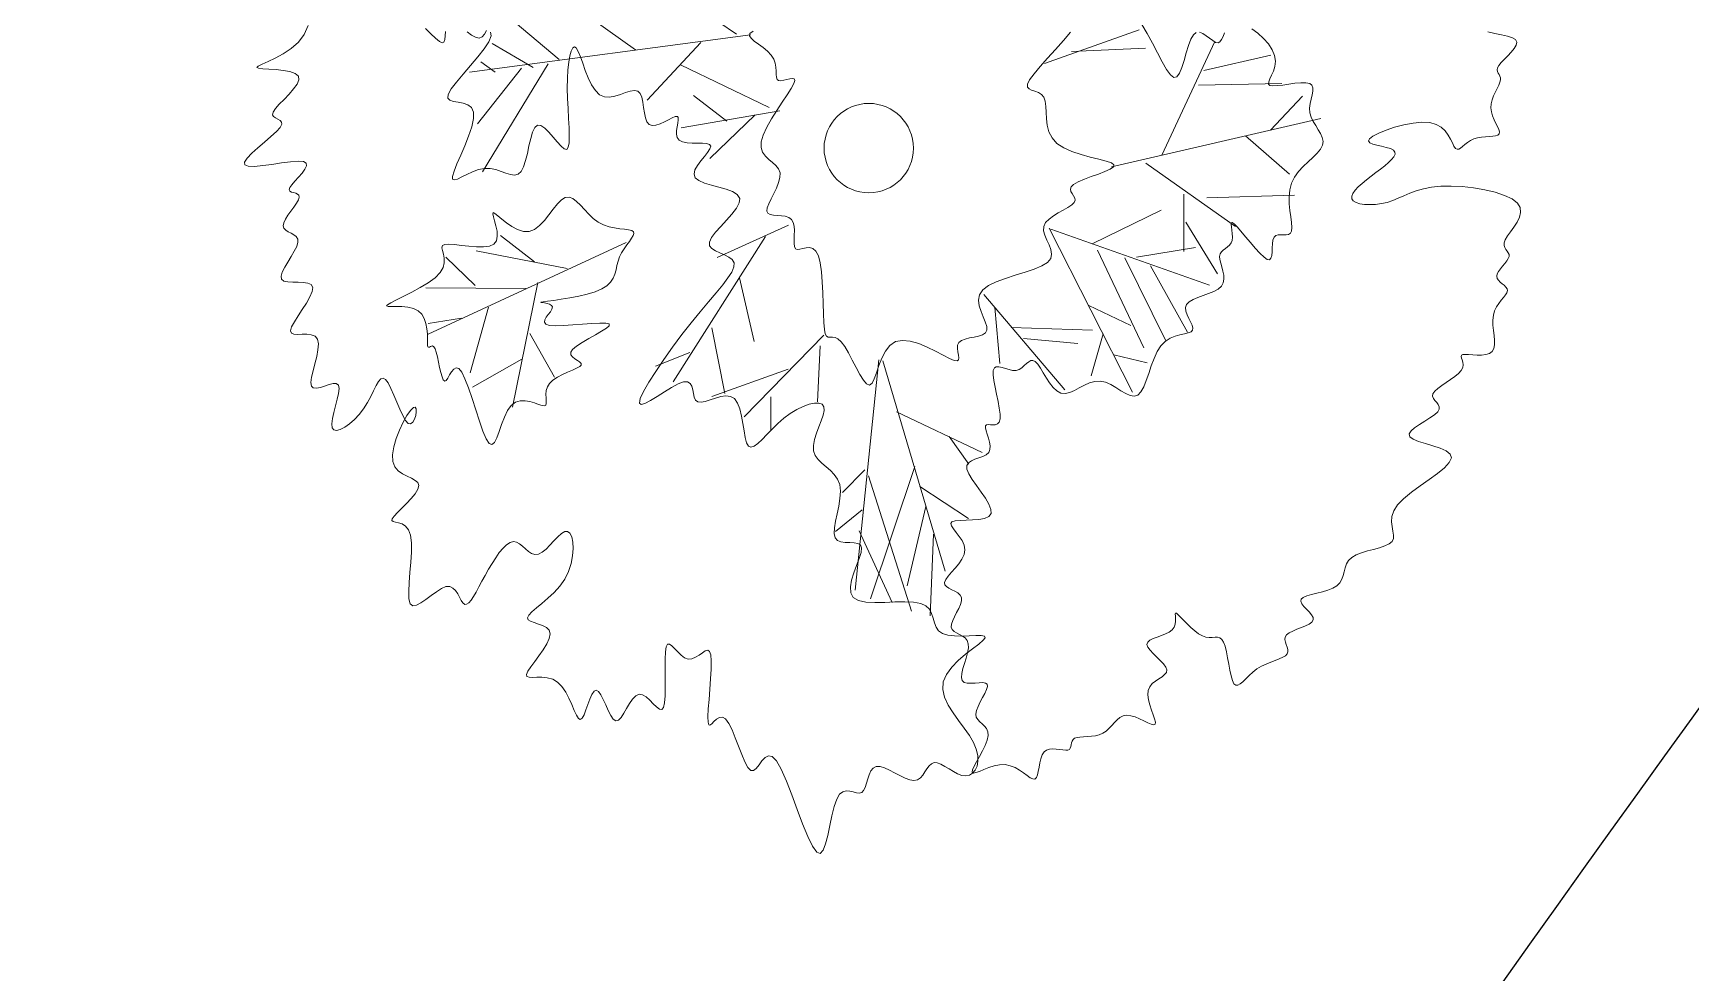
# Model space of a CAD drawing. Extents: x 2080 to 102399, y 2071 to 93424.
# Drawn here: x 81614.6 to 81909.8, y 85306.9 to 85474.3 of the extents above; entities that cross this region are included whole.
import ezdxf

# ---------------------------------------------------------------- set-up
doc = ezdxf.new("R2010")
doc.units = 0
doc.header["$LTSCALE"] = 20
doc.header["$MEASUREMENT"] = 0
doc.layers.add('casuanut tree', color=100, linetype='Continuous', lineweight=5)
doc.layers.add('road', color=2, linetype='Continuous')

# ---------------------------------------------------------------- blocks, each defined once
blk = doc.blocks.new('tr')
at = {"layer": 'casuanut tree'}
for p, q in [((-0.3239, 0.2318), (-0.4688, 0.3949)), ((-0.1639, 0.2197), (-0.333, 0.404)), ((-0.4447, 0.2439), (-0.499, 0.3164)), ((-0.487, 0.2409), (-0.5413, 0.2922)), ((-0.5473, 0.2469), (-0.5654, 0.2681)), ((-0.4628, 0.2409), (-0.6017, 0.0989)), ((-0.5051, 0.2439), (-0.5926, 0.1744)), ((-0.1428, 0.2137), (-0.5866, 0.256)), ((-0.2213, 0.2197), (-0.3239, 0.1502)), ((-0.1398, 0.0959), (-0.2605, 0.1925)), ((-0.2092, 0.0898), (-0.2515, 0.1412)), ((-0.1247, 0.0868), (-0.2817, 0.0959)), ((-0.1639, 0.0898), (-0.2485, 0.0385)), ((0.298, 0.0656), (0.455, 0.0838)), ((0.3433, 0.0747), (0.458, 0.0536)), ((0.445, -0.1163), (0.5666, 0.0392)), ((-0.6532, -0.073), (-0.6884, -0.0189)), ((-0.5062, -0.0793), (-0.6394, -0.0202)), ((-0.5539, -0.0579), (-0.5967, -0.0051)), ((0.526, -0.0217), (0.6544, -0.0487)), ((0.5395, -0.0014), (0.6476, -0.0014)), ((-0.4069, -0.0604), (-0.7425, -0.1308)), ((-0.5766, -0.0956), (-0.7299, -0.0592)), ((0.6206, -0.1163), (0.6814, -0.0758)), ((-0.5565, -0.0906), (-0.6394, -0.2729)), ((-0.1911, -0.1005), (-0.3843, -0.2908)), ((-0.1519, -0.0915), (-0.2726, -0.1156)), ((-0.6859, -0.1183), (-0.7387, -0.1145)), ((-0.6407, -0.1107), (-0.6922, -0.205)), ((0.3639, -0.1163), (0.7017, -0.1163)), ((0.4179, -0.1231), (0.5328, -0.2516)), ((0.5801, -0.1163), (0.6341, -0.1907)), ((-0.2454, -0.1549), (-0.2454, -0.2576)), ((-0.5866, -0.166), (-0.564, -0.2415)), ((-0.608, -0.2025), (-0.6935, -0.2276)), ((0.2467, -0.1881), (0.3161, -0.4691)), ((0.249, -0.1907), (0.472, -0.3327)), ((0.307, -0.2274), (0.4248, -0.2002)), ((0.4652, -0.1839), (0.445, -0.2718)), ((0.499, -0.1975), (0.6341, -0.2245)), ((-0.3058, -0.2214), (-0.3088, -0.3271)), ((0.458, -0.2274), (0.4882, -0.318)), ((-0.3481, -0.2516), (-0.4054, -0.2606)), ((0.3131, -0.2395), (0.3493, -0.4056)), ((0.3523, -0.2606), (0.3855, -0.4026)), ((-0.1368, -0.2727), (-0.2877, -0.3694)), ((0.1229, -0.2667), (0.2134, -0.4419)), ((0.3704, -0.2637), (0.464, -0.2697)), ((0.3885, -0.2818), (0.4218, -0.3966)), ((-0.2032, -0.312), (-0.33, -0.3271)), ((-0.1458, -0.2878), (-0.17, -0.3724)), ((0.135, -0.2908), (0.1229, -0.3785)), ((-0.0613, -0.3301), (-0.179, -0.6745)), ((-0.0552, -0.3331), (-0.0341, -0.6775)), ((0.1531, -0.3271), (0.2768, -0.3603)), ((0.2799, -0.3211), (0.3372, -0.3664)), ((-0.2394, -0.3482), (-0.2515, -0.3996)), ((0.1682, -0.3482), (0.2497, -0.3754)), ((0.2919, -0.3694), (0.2587, -0.4298)), ((-0.0526, -0.416), (0.0645, -0.5084)), ((0.301, -0.4056), (0.3493, -0.4298)), ((-0.1217, -0.4933), (-0.1639, -0.5204)), ((0.0195, -0.4723), (0.0397, -0.5219)), ((-0.0436, -0.5061), (-0.1585, -0.6932)), ((-0.1179, -0.5039), (-0.0999, -0.727)), ((-0.0432, -0.5386), (0.0202, -0.605)), ((-0.1398, -0.5537), (-0.1881, -0.5778)), ((-0.0413, -0.5715), (-0.0976, -0.6865)), ((-0.1517, -0.585), (-0.1269, -0.7067))]:
    blk.add_line(p, q, dxfattribs=at)
at = {"layer": 'casuanut tree', "color": 2}
blk.add_line((-0.0391, -0.6166), (-0.0729, -0.7406), dxfattribs=at)
at = {"layer": 'casuanut tree'}
for points in [[(-0.6381, 0.3389), (-0.6318, 0.3287), (-0.6264, 0.3201), (-0.6217, 0.3138), (-0.6179, 0.3107), (-0.615, 0.3113), (-0.6126, 0.3148), (-0.6107, 0.3203), (-0.6089, 0.3269)], [(-0.5758, 0.3189), (-0.5702, 0.3124), (-0.5646, 0.3075), (-0.5594, 0.3051), (-0.5545, 0.3058), (-0.55, 0.3091), (-0.5457, 0.3143)], [(0.461, 0.0912), (0.4661, 0.0756), (0.4706, 0.0589), (0.4748, 0.0423), (0.4787, 0.0268), (0.4826, 0.0136), (0.4867, 0.0038), (0.4911, -0.0014), (0.496, -0.0013), (0.5013, 0.0033), (0.507, 0.0112), (0.5128, 0.0211), (0.5187, 0.0319), (0.5247, 0.0423), (0.5305, 0.0512), (0.5362, 0.0572), (0.5415, 0.0596)], [(0.5465, 0.0588), (0.5513, 0.0557), (0.5557, 0.0511), (0.5599, 0.046), (0.5639, 0.0412), (0.5676, 0.0375), (0.5711, 0.0358), (0.5744, 0.0367), (0.5776, 0.0397), (0.581, 0.044), (0.5846, 0.049)], [(0.6278, 0.0453), (0.6354, 0.0365), (0.6422, 0.0267), (0.6478, 0.0164), (0.6516, 0.0061), (0.6533, -0.0037), (0.6525, -0.0124), (0.6498, -0.0202), (0.646, -0.027), (0.6417, -0.0328), (0.6378, -0.0378), (0.6349, -0.0418), (0.6338, -0.0451), (0.6352, -0.0476), (0.6397, -0.0494), (0.6467, -0.0506), (0.6553, -0.0516), (0.6649, -0.0524), (0.6747, -0.0533), (0.6839, -0.0546), (0.6916, -0.0563), (0.6972, -0.0589), (0.7, -0.0623), (0.7005, -0.0665), (0.6992, -0.0715), (0.6967, -0.0772), (0.6937, -0.0833), (0.6907, -0.0899), (0.6883, -0.0968), (0.687, -0.1039), (0.6874, -0.1112), (0.6891, -0.1184), (0.6914, -0.1256), (0.6939, -0.1327), (0.6961, -0.1395), (0.6973, -0.1461), (0.6971, -0.1523), (0.6949, -0.158), (0.6904, -0.1633), (0.6838, -0.1683), (0.6759, -0.1732), (0.6671, -0.1783), (0.6579, -0.1838), (0.649, -0.19), (0.6409, -0.1971), (0.6341, -0.2054), (0.6291, -0.2148), (0.6256, -0.2252), (0.6233, -0.236), (0.6219, -0.2466), (0.6209, -0.2567), (0.62, -0.2657), (0.6189, -0.2732), (0.6172, -0.2786), (0.6147, -0.2817), (0.6114, -0.2828), (0.6076, -0.2825), (0.6034, -0.2816), (0.5992, -0.2804), (0.5951, -0.2797), (0.5912, -0.28), (0.588, -0.282), (0.5853, -0.2859), (0.5832, -0.2913), (0.5815, -0.2975), (0.5798, -0.3037), (0.578, -0.3091), (0.5759, -0.313), (0.5733, -0.3148), (0.5699, -0.3135), (0.5657, -0.3089), (0.5608, -0.3014), (0.5555, -0.292), (0.55, -0.2816), (0.5446, -0.271), (0.5395, -0.2611), (0.5351, -0.2528), (0.5317, -0.247), (0.5292, -0.2444), (0.5277, -0.2446), (0.5268, -0.247), (0.5263, -0.251), (0.5259, -0.2561), (0.5253, -0.2616), (0.5243, -0.2671), (0.5226, -0.2718), (0.5201, -0.2755), (0.5169, -0.2782), (0.5132, -0.2802), (0.5094, -0.282), (0.5057, -0.2837), (0.5024, -0.2858), (0.4997, -0.2885), (0.4979, -0.2921), (0.4971, -0.2969), (0.4971, -0.3027), (0.4975, -0.309), (0.4977, -0.3156), (0.4975, -0.3222), (0.4965, -0.3284), (0.4941, -0.3339), (0.49, -0.3383), (0.484, -0.3415), (0.4764, -0.3436), (0.4678, -0.3451), (0.4589, -0.3462), (0.4501, -0.3473), (0.442, -0.3488), (0.4352, -0.3509), (0.4303, -0.3541), (0.4276, -0.3585), (0.4268, -0.3639), (0.4274, -0.37), (0.4286, -0.3762), (0.4301, -0.3823), (0.4313, -0.3879), (0.4315, -0.3925), (0.4303, -0.3958), (0.4273, -0.3976), (0.4225, -0.3982), (0.4164, -0.3982), (0.4092, -0.3982), (0.4013, -0.3986), (0.393, -0.4001), (0.3845, -0.4031), (0.3763, -0.4082), (0.3685, -0.4157), (0.3612, -0.4251), (0.3543, -0.4355), (0.3477, -0.4462), (0.3414, -0.4564), (0.3353, -0.4652), (0.3293, -0.472), (0.3234, -0.4758), (0.3174, -0.4762), (0.3114, -0.4737), (0.3053, -0.469), (0.299, -0.463), (0.2924, -0.4564), (0.2855, -0.45), (0.2782, -0.4445), (0.2704, -0.4409), (0.2622, -0.4395), (0.2536, -0.44), (0.2449, -0.4417), (0.2362, -0.444), (0.2278, -0.4461), (0.2199, -0.4475), (0.2127, -0.4475), (0.2063, -0.4454), (0.2008, -0.4407), (0.1963, -0.434), (0.1925, -0.4259), (0.1892, -0.4171), (0.1863, -0.4082), (0.1836, -0.3999), (0.1809, -0.3929), (0.1781, -0.3879), (0.175, -0.3853), (0.1716, -0.3848), (0.1679, -0.3859), (0.1639, -0.3879), (0.1596, -0.3903), (0.1551, -0.3927), (0.1504, -0.3943), (0.1455, -0.3947), (0.1403, -0.3934), (0.1351, -0.3911), (0.13, -0.3881), (0.125, -0.3852), (0.1205, -0.383), (0.1165, -0.3821), (0.1131, -0.3832), (0.1105, -0.3868), (0.1089, -0.3933), (0.1079, -0.4022), (0.1074, -0.4128), (0.1072, -0.4242), (0.1069, -0.4358), (0.1064, -0.4467), (0.1055, -0.4561), (0.1038, -0.4634), (0.1013, -0.4679), (0.098, -0.4701), (0.0944, -0.4706), (0.0906, -0.47), (0.0869, -0.4689), (0.0835, -0.468), (0.0808, -0.4678), (0.079, -0.469), (0.0783, -0.4721), (0.0783, -0.4767), (0.0788, -0.4823), (0.0793, -0.4886), (0.0795, -0.4951), (0.079, -0.5012), (0.0775, -0.5066), (0.0745, -0.5107), (0.0699, -0.5134), (0.0641, -0.5148), (0.0576, -0.5156), (0.051, -0.5164), (0.0449, -0.5175), (0.0398, -0.5196), (0.0364, -0.5232), (0.0351, -0.5288), (0.0364, -0.5367), (0.0396, -0.5464), (0.044, -0.5574), (0.0488, -0.5688), (0.0532, -0.5799), (0.0565, -0.5902), (0.0578, -0.5989), (0.0565, -0.6054), (0.0519, -0.6091), (0.0448, -0.6104), (0.0358, -0.6101), (0.0258, -0.6086), (0.0158, -0.6067), (0.0065, -0.6049), (-0.0013, -0.6039), (-0.0066, -0.6043), (-0.0088, -0.6065), (-0.0086, -0.6104), (-0.0066, -0.6157), (-0.0036, -0.622), (-0.0003, -0.6291), (0.0025, -0.6366), (0.004, -0.6442), (0.0036, -0.6516), (0.0006, -0.6585), (-0.0044, -0.6649), (-0.0107, -0.6709), (-0.0178, -0.6764), (-0.0249, -0.6814), (-0.0313, -0.6861), (-0.0363, -0.6904), (-0.0392, -0.6944), (-0.0396, -0.6981), (-0.0379, -0.7015), (-0.0348, -0.7049), (-0.0308, -0.7082), (-0.0265, -0.7117), (-0.0227, -0.7153), (-0.02, -0.7193), (-0.0189, -0.7237), (-0.02, -0.7286), (-0.0228, -0.7339), (-0.0268, -0.7394), (-0.0315, -0.745), (-0.0361, -0.7505), (-0.0403, -0.7559), (-0.0434, -0.7609), (-0.0448, -0.7654), (-0.0442, -0.7693), (-0.042, -0.7729), (-0.0386, -0.7762), (-0.0347, -0.7795), (-0.0308, -0.783), (-0.0274, -0.7869), (-0.0252, -0.7915), (-0.0246, -0.7969), (-0.026, -0.8033), (-0.029, -0.8105), (-0.0331, -0.818), (-0.0375, -0.8257), (-0.0417, -0.8331), (-0.0451, -0.84), (-0.0471, -0.8461), (-0.0471, -0.851), (-0.0446, -0.8546), (-0.0402, -0.857), (-0.0344, -0.8585), (-0.0281, -0.8596), (-0.0218, -0.8606), (-0.0162, -0.8616), (-0.012, -0.8632), (-0.0099, -0.8657), (-0.0104, -0.8692), (-0.0129, -0.8736), (-0.017, -0.8788), (-0.0219, -0.8844), (-0.0271, -0.8903), (-0.0319, -0.8963), (-0.0358, -0.902), (-0.0381, -0.9074), (-0.0383, -0.9122), (-0.037, -0.9165), (-0.0345, -0.9206), (-0.0316, -0.9247), (-0.0288, -0.9289), (-0.0267, -0.9335), (-0.0258, -0.9387), (-0.0268, -0.9446), (-0.03, -0.9513), (-0.035, -0.9587), (-0.041, -0.9662), (-0.0475, -0.9737), (-0.0537, -0.9807), (-0.059, -0.9869), (-0.0626, -0.9918), (-0.064, -0.9953), (-0.0626, -0.9969), (-0.0587, -0.9972), (-0.0529, -0.9965), (-0.0455, -0.9953), (-0.0372, -0.9941), (-0.0283, -0.9934), (-0.0195, -0.9936), (-0.0111, -0.9953), (-0.0035, -0.9987), (0.0032, -1.0034), (0.0091, -1.0089), (0.0143, -1.0146), (0.0188, -1.0199), (0.0228, -1.0243), (0.0264, -1.0271), (0.0295, -1.0279), (0.0323, -1.0263), (0.0349, -1.0226), (0.0375, -1.0174), (0.04, -1.0113), (0.0428, -1.0049), (0.0458, -0.9988), (0.0492, -0.9935), (0.0531, -0.9896), (0.0576, -0.9876), (0.0626, -0.9872), (0.0678, -0.9879), (0.073, -0.9895), (0.078, -0.9914), (0.0827, -0.9933), (0.0869, -0.9947), (0.0903, -0.9953), (0.0928, -0.9947), (0.0946, -0.9931), (0.096, -0.9909), (0.0972, -0.9882), (0.0984, -0.9855), (0.0999, -0.9829), (0.102, -0.9808), (0.1049, -0.9795), (0.1088, -0.9791), (0.1135, -0.9795), (0.119, -0.9804), (0.1249, -0.9815), (0.1312, -0.9824), (0.1375, -0.983), (0.1439, -0.9829), (0.15, -0.9817), (0.1557, -0.9795), (0.1611, -0.9764), (0.1663, -0.9728), (0.1714, -0.9692), (0.1764, -0.966), (0.1816, -0.9635), (0.187, -0.9623), (0.1927, -0.9626), (0.1988, -0.9648), (0.2051, -0.9683), (0.2113, -0.9728), (0.2172, -0.9774), (0.2226, -0.9816), (0.2273, -0.9849), (0.2309, -0.9867), (0.2333, -0.9863), (0.2343, -0.9833), (0.2342, -0.9781), (0.2335, -0.9713), (0.2326, -0.9634), (0.2318, -0.955), (0.2315, -0.9466), (0.2323, -0.9388), (0.2344, -0.9322), (0.2382, -0.927), (0.2432, -0.9232), (0.249, -0.9204), (0.255, -0.9181), (0.2606, -0.916), (0.2654, -0.9138), (0.2689, -0.911), (0.2704, -0.9074), (0.2697, -0.9026), (0.2673, -0.8968), (0.2636, -0.8905), (0.2593, -0.8839), (0.2551, -0.8773), (0.2516, -0.8711), (0.2494, -0.8656), (0.249, -0.8612), (0.2511, -0.858), (0.2551, -0.8559), (0.2607, -0.8545), (0.2672, -0.8536), (0.2742, -0.8527), (0.2812, -0.8517), (0.2876, -0.8501), (0.293, -0.8477), (0.2969, -0.8442), (0.2995, -0.84), (0.3011, -0.8355), (0.3021, -0.8312), (0.3027, -0.8274), (0.3032, -0.8247), (0.304, -0.8234), (0.3053, -0.824), (0.3074, -0.8268), (0.3103, -0.8313), (0.3137, -0.8372), (0.3177, -0.8438), (0.3221, -0.8508), (0.3269, -0.8574), (0.3318, -0.8633), (0.3369, -0.8679), (0.3419, -0.8709), (0.3468, -0.8726), (0.3515, -0.8736), (0.3559, -0.8743), (0.3597, -0.8752), (0.363, -0.877), (0.3655, -0.88), (0.3673, -0.8848), (0.3681, -0.8918), (0.3682, -0.9005), (0.3679, -0.9102), (0.3674, -0.9203), (0.3669, -0.9303), (0.3668, -0.9393), (0.3672, -0.947), (0.3684, -0.9524), (0.3706, -0.9554), (0.3738, -0.956), (0.3779, -0.9548), (0.3827, -0.9523), (0.3884, -0.9489), (0.3947, -0.945), (0.4016, -0.9412), (0.4089, -0.9378), (0.4167, -0.9353), (0.4246, -0.9335), (0.4324, -0.9322), (0.4399, -0.9312), (0.4467, -0.9302), (0.4526, -0.9291), (0.4574, -0.9276), (0.4607, -0.9254), (0.4625, -0.9225), (0.463, -0.9189), (0.4628, -0.9149), (0.4623, -0.9108), (0.4619, -0.9066), (0.4621, -0.9026), (0.4635, -0.899), (0.4664, -0.8961), (0.4711, -0.894), (0.4772, -0.8924), (0.4842, -0.8912), (0.4915, -0.8902), (0.4986, -0.889), (0.5048, -0.8875), (0.5097, -0.8855), (0.5125, -0.8826), (0.513, -0.8787), (0.5117, -0.8741), (0.5092, -0.869), (0.506, -0.8637), (0.503, -0.8585), (0.5008, -0.8537), (0.5, -0.8496), (0.5013, -0.8465), (0.5051, -0.8446), (0.5111, -0.8435), (0.5187, -0.8431), (0.5273, -0.843), (0.5364, -0.8428), (0.5454, -0.8422), (0.5538, -0.841), (0.5609, -0.8386), (0.5664, -0.8351), (0.5706, -0.8304), (0.5739, -0.8251), (0.5768, -0.8195), (0.5798, -0.8138), (0.5833, -0.8085), (0.5877, -0.8039), (0.5936, -0.8003), (0.6012, -0.798), (0.6102, -0.7967), (0.6199, -0.796), (0.6299, -0.7957), (0.6396, -0.7953), (0.6484, -0.7945), (0.6557, -0.7929), (0.6611, -0.7902), (0.6642, -0.7861), (0.6656, -0.7808), (0.666, -0.7745), (0.6663, -0.7674), (0.6674, -0.7597), (0.6698, -0.7518), (0.6746, -0.7439), (0.6825, -0.7361), (0.694, -0.7287), (0.7081, -0.7216), (0.7238, -0.7149), (0.7397, -0.7083), (0.7546, -0.702), (0.7674, -0.6957), (0.7768, -0.6894), (0.7816, -0.6831), (0.781, -0.6768), (0.776, -0.6704), (0.7678, -0.664), (0.7577, -0.6578), (0.7471, -0.6518), (0.7373, -0.6461), (0.7296, -0.6407), (0.7253, -0.6358), (0.7254, -0.6314), (0.7293, -0.6274), (0.736, -0.6238), (0.7445, -0.6205), (0.7538, -0.6172), (0.763, -0.6141), (0.7711, -0.6109), (0.7771, -0.6076), (0.7803, -0.6042), (0.7812, -0.6005), (0.7804, -0.5968), (0.7787, -0.593), (0.7766, -0.5892), (0.7751, -0.5855), (0.7746, -0.5818), (0.776, -0.5783), (0.7797, -0.5751), (0.7853, -0.5719), (0.7924, -0.5689), (0.8002, -0.5658), (0.8082, -0.5627), (0.8159, -0.5595), (0.8226, -0.5561), (0.8278, -0.5524), (0.831, -0.5485), (0.8327, -0.5444), (0.8331, -0.5405), (0.833, -0.5368), (0.8327, -0.5336), (0.8327, -0.531), (0.8335, -0.5294), (0.8357, -0.5288), (0.8394, -0.5293), (0.8446, -0.5307), (0.8508, -0.5326), (0.8575, -0.5345), (0.8644, -0.5361), (0.871, -0.5368), (0.8769, -0.5364), (0.8818, -0.5344), (0.8854, -0.5305), (0.8878, -0.525), (0.8893, -0.5182), (0.8904, -0.5106), (0.8913, -0.5025), (0.8924, -0.4943), (0.894, -0.4864), (0.8965, -0.4792), (0.8999, -0.4729), (0.9042, -0.4676), (0.909, -0.463), (0.9138, -0.459), (0.9183, -0.4556), (0.9223, -0.4524), (0.9252, -0.4494), (0.9269, -0.4465), (0.9269, -0.4435), (0.9257, -0.4404), (0.9237, -0.4372), (0.9212, -0.434), (0.9188, -0.4307), (0.9167, -0.4273), (0.9155, -0.424), (0.9156, -0.4206), (0.9172, -0.4172), (0.9201, -0.4138), (0.9239, -0.4105), (0.9281, -0.4072), (0.9324, -0.404), (0.9363, -0.4008), (0.9395, -0.3977), (0.9415, -0.3947), (0.9421, -0.3917), (0.9415, -0.3889), (0.9403, -0.3859), (0.939, -0.3828), (0.9379, -0.3795), (0.9377, -0.376), (0.9387, -0.372), (0.9415, -0.3676), (0.9463, -0.3627), (0.9524, -0.3573), (0.9592, -0.3514), (0.9657, -0.3451), (0.9712, -0.3383), (0.9748, -0.3312), (0.9756, -0.3237), (0.973, -0.3158), (0.9663, -0.3076), (0.9561, -0.2994), (0.943, -0.2914), (0.9279, -0.2838), (0.9114, -0.2769), (0.8943, -0.2709), (0.8775, -0.2662), (0.8616, -0.2628), (0.8472, -0.2611), (0.8342, -0.2607), (0.8225, -0.2613), (0.8117, -0.2627), (0.8017, -0.2644), (0.7922, -0.2662), (0.783, -0.2676), (0.7737, -0.2685), (0.7644, -0.2684), (0.7552, -0.2675), (0.7464, -0.2659), (0.7384, -0.2637), (0.7315, -0.2609), (0.7261, -0.2577), (0.7224, -0.2542), (0.7208, -0.2504), (0.7216, -0.2466), (0.7244, -0.2426), (0.729, -0.2387), (0.735, -0.2347), (0.7422, -0.2306), (0.7501, -0.2267), (0.7585, -0.2227), (0.767, -0.2189), (0.7753, -0.2151), (0.783, -0.2115), (0.79, -0.2079), (0.7958, -0.2044), (0.8002, -0.2009), (0.8029, -0.1975), (0.8036, -0.1941), (0.8019, -0.1907), (0.7978, -0.1873), (0.7919, -0.184), (0.7851, -0.1806), (0.7784, -0.1773), (0.7725, -0.1741), (0.7685, -0.1709), (0.7671, -0.1678), (0.7692, -0.1648), (0.7755, -0.1619), (0.7853, -0.1593), (0.7978, -0.1573), (0.8119, -0.1559), (0.8268, -0.1554), (0.8416, -0.1561), (0.8554, -0.158), (0.8672, -0.1614), (0.8764, -0.1664), (0.8832, -0.1726), (0.888, -0.1796), (0.8913, -0.1869), (0.8934, -0.194), (0.8949, -0.2005), (0.8961, -0.206), (0.8976, -0.2099), (0.8996, -0.2119), (0.9022, -0.2123), (0.9054, -0.2114), (0.9091, -0.2097), (0.9134, -0.2075), (0.9182, -0.2053), (0.9234, -0.2033), (0.9291, -0.202), (0.9352, -0.2016), (0.9415, -0.202), (0.9477, -0.2028), (0.9536, -0.2038), (0.959, -0.2046), (0.9636, -0.205), (0.9673, -0.2046), (0.9697, -0.2031), (0.9707, -0.2003), (0.9706, -0.1964), (0.9697, -0.1915), (0.9684, -0.1859), (0.967, -0.1798), (0.966, -0.1733), (0.9656, -0.1667), (0.9663, -0.1603), (0.9682, -0.1541), (0.9711, -0.1483), (0.9747, -0.1428), (0.9787, -0.1376), (0.9826, -0.1328), (0.9862, -0.1284), (0.9892, -0.1244), (0.991, -0.1208), (0.9917, -0.1177), (0.9914, -0.1148), (0.9906, -0.1121), (0.9896, -0.1096), (0.989, -0.107), (0.9891, -0.1044), (0.9904, -0.1015), (0.9933, -0.0983), (0.998, -0.0947), (1.004, -0.0908), (1.0106, -0.0866), (1.0171, -0.0822), (1.0228, -0.0778), (1.027, -0.0733), (1.0291, -0.0688), (1.0282, -0.0645), (1.024, -0.0604), (1.0171, -0.0563), (1.0083, -0.0521), (0.9985, -0.0477), (0.9885, -0.043)], [(-0.8169, 0.3849), (-0.8262, 0.3727), (-0.838, 0.363), (-0.8513, 0.3557), (-0.8653, 0.3503), (-0.879, 0.3465), (-0.8914, 0.3439), (-0.9015, 0.342), (-0.9082, 0.3405), (-0.9107, 0.3389), (-0.9083, 0.337), (-0.9018, 0.3347), (-0.8926, 0.3319), (-0.882, 0.3286), (-0.8711, 0.3249), (-0.8613, 0.3207), (-0.8538, 0.316), (-0.8499, 0.3107), (-0.8505, 0.305), (-0.8548, 0.2989), (-0.8619, 0.2927), (-0.8707, 0.2864), (-0.8802, 0.2802), (-0.8892, 0.2744), (-0.8967, 0.2692), (-0.9017, 0.2645), (-0.9034, 0.2607), (-0.9025, 0.2575), (-0.9, 0.2547), (-0.8968, 0.252), (-0.8938, 0.2493), (-0.892, 0.2463), (-0.8925, 0.2428), (-0.8961, 0.2386), (-0.9034, 0.2335), (-0.9136, 0.2278), (-0.9253, 0.2216), (-0.9374, 0.2152), (-0.9486, 0.209), (-0.9575, 0.2031), (-0.9629, 0.1979), (-0.9636, 0.1935), (-0.9587, 0.1903), (-0.9492, 0.1879), (-0.9364, 0.1862), (-0.9218, 0.1848), (-0.9067, 0.1836), (-0.8925, 0.1821), (-0.8806, 0.1803), (-0.8724, 0.1778), (-0.8689, 0.1744), (-0.8694, 0.1702), (-0.873, 0.1656), (-0.8787, 0.1607), (-0.8856, 0.1558), (-0.8925, 0.151), (-0.8986, 0.1466), (-0.9028, 0.1428), (-0.9045, 0.1398), (-0.9039, 0.1375), (-0.9018, 0.1355), (-0.8989, 0.1338), (-0.8957, 0.1321), (-0.893, 0.1302), (-0.8914, 0.1278), (-0.8916, 0.1248), (-0.8939, 0.121), (-0.8981, 0.1166), (-0.9035, 0.1117), (-0.9094, 0.1065), (-0.9153, 0.1012), (-0.9205, 0.096), (-0.9244, 0.091), (-0.9265, 0.0865), (-0.9261, 0.0826), (-0.924, 0.079), (-0.9206, 0.0758), (-0.9167, 0.0725), (-0.913, 0.0692), (-0.9101, 0.0654), (-0.9088, 0.0611), (-0.9096, 0.0561), (-0.913, 0.0501), (-0.9184, 0.0436), (-0.925, 0.0366), (-0.9321, 0.0294), (-0.9387, 0.0225), (-0.9441, 0.016), (-0.9474, 0.0102), (-0.9478, 0.0054), (-0.9449, 0.0017), (-0.9392, -0.001), (-0.9318, -0.0032), (-0.9236, -0.0052), (-0.9157, -0.0073), (-0.9089, -0.01), (-0.9043, -0.0135), (-0.9028, -0.0183), (-0.9051, -0.0245), (-0.9106, -0.0319), (-0.9181, -0.04), (-0.9267, -0.0484), (-0.9355, -0.0568), (-0.9433, -0.0646), (-0.9493, -0.0714), (-0.9524, -0.0769), (-0.9518, -0.0807), (-0.9483, -0.0833), (-0.9426, -0.085), (-0.9357, -0.0865), (-0.9286, -0.0881), (-0.922, -0.0905), (-0.9168, -0.0941), (-0.9141, -0.0994), (-0.9143, -0.1068), (-0.917, -0.1157), (-0.9214, -0.1257), (-0.9266, -0.1361), (-0.9319, -0.1462), (-0.9364, -0.1555), (-0.9394, -0.1634), (-0.94, -0.1693), (-0.9377, -0.1727), (-0.933, -0.1742), (-0.9267, -0.1743), (-0.9196, -0.1737), (-0.9124, -0.173), (-0.9059, -0.1729), (-0.901, -0.1741), (-0.8983, -0.1772), (-0.8984, -0.1826), (-0.9009, -0.1899), (-0.905, -0.1985), (-0.9098, -0.2079), (-0.9148, -0.2174), (-0.9192, -0.2263), (-0.9222, -0.2342), (-0.9231, -0.2403), (-0.9213, -0.2442), (-0.9171, -0.246), (-0.9111, -0.2459), (-0.9035, -0.244), (-0.895, -0.2404), (-0.8859, -0.2355), (-0.8767, -0.2294), (-0.8679, -0.2223), (-0.8599, -0.2143), (-0.8527, -0.2061), (-0.8462, -0.1983), (-0.8405, -0.1914), (-0.8354, -0.186), (-0.831, -0.1828), (-0.8272, -0.1823), (-0.824, -0.1851), (-0.8213, -0.1915), (-0.8189, -0.2008), (-0.8168, -0.212), (-0.8148, -0.2241), (-0.8128, -0.236), (-0.8105, -0.2467), (-0.8079, -0.2552), (-0.8049, -0.2606), (-0.8012, -0.262), (-0.7974, -0.2602), (-0.7937, -0.2562), (-0.7905, -0.251), (-0.7883, -0.2456), (-0.7874, -0.2409), (-0.7883, -0.2381), (-0.7913, -0.238), (-0.7967, -0.2415), (-0.8039, -0.2481), (-0.812, -0.2571), (-0.8205, -0.2678), (-0.8285, -0.2794), (-0.8352, -0.2914), (-0.84, -0.303), (-0.842, -0.3135), (-0.8408, -0.3224), (-0.8371, -0.3298), (-0.8316, -0.336), (-0.8254, -0.3413), (-0.8193, -0.346), (-0.8141, -0.3505), (-0.8109, -0.3549), (-0.8105, -0.3597), (-0.8134, -0.3651), (-0.8192, -0.3708), (-0.8269, -0.3768), (-0.8357, -0.3827), (-0.8446, -0.3883), (-0.8528, -0.3935), (-0.8593, -0.3979), (-0.8634, -0.4014), (-0.8644, -0.4039), (-0.8627, -0.4057), (-0.8592, -0.4074), (-0.8547, -0.4096), (-0.8498, -0.4127), (-0.8454, -0.4173), (-0.8421, -0.4239), (-0.8409, -0.433), (-0.8421, -0.4449), (-0.8454, -0.459), (-0.8499, -0.4744), (-0.855, -0.49), (-0.8598, -0.5051), (-0.8637, -0.5187), (-0.8659, -0.5299), (-0.8657, -0.5378), (-0.8625, -0.5417), (-0.8568, -0.5423), (-0.8492, -0.5404), (-0.8403, -0.5369), (-0.8308, -0.5327), (-0.8213, -0.5286), (-0.8125, -0.5255), (-0.8049, -0.5243), (-0.799, -0.5255), (-0.7947, -0.5289), (-0.7916, -0.5338), (-0.7894, -0.5395), (-0.7877, -0.5454), (-0.7862, -0.5509), (-0.7845, -0.5553), (-0.7823, -0.5581), (-0.7794, -0.5586), (-0.7757, -0.5572), (-0.7712, -0.5539), (-0.7661, -0.5492), (-0.7605, -0.5432), (-0.7543, -0.5363), (-0.7477, -0.5288), (-0.7407, -0.5209), (-0.7334, -0.5128), (-0.7259, -0.505), (-0.7184, -0.4977), (-0.711, -0.4911), (-0.7038, -0.4857), (-0.6971, -0.4817), (-0.691, -0.4794), (-0.6855, -0.4792), (-0.6808, -0.4811), (-0.6767, -0.4847), (-0.673, -0.4894), (-0.6695, -0.4945), (-0.6658, -0.4995), (-0.6618, -0.5037), (-0.6571, -0.5066), (-0.6517, -0.5073), (-0.6453, -0.5057), (-0.6382, -0.5022), (-0.6307, -0.4975), (-0.6232, -0.4924), (-0.6158, -0.4876), (-0.6091, -0.4839), (-0.6033, -0.482), (-0.5988, -0.4826), (-0.5958, -0.4862), (-0.5944, -0.4926), (-0.5946, -0.501), (-0.5964, -0.511), (-0.5999, -0.522), (-0.605, -0.5333), (-0.6117, -0.5444), (-0.6202, -0.5547), (-0.6302, -0.5637), (-0.6413, -0.5716), (-0.6526, -0.5783), (-0.6637, -0.5841), (-0.6737, -0.5891), (-0.6821, -0.5935), (-0.6881, -0.5974), (-0.6911, -0.6009), (-0.6907, -0.6042), (-0.6875, -0.6074), (-0.6825, -0.6107), (-0.6765, -0.6143), (-0.6705, -0.6182), (-0.6655, -0.6226), (-0.6623, -0.6277), (-0.6619, -0.6336), (-0.6648, -0.6403), (-0.6706, -0.6477), (-0.6782, -0.6554), (-0.6868, -0.6631), (-0.6954, -0.6705), (-0.7032, -0.6773), (-0.7092, -0.6831), (-0.7125, -0.6876), (-0.7125, -0.6907), (-0.7096, -0.6927), (-0.7044, -0.6942), (-0.6976, -0.6955), (-0.6899, -0.6973), (-0.6818, -0.7), (-0.6741, -0.7041), (-0.6675, -0.7102), (-0.6624, -0.7184), (-0.6586, -0.7283), (-0.6559, -0.739), (-0.6538, -0.7496), (-0.6522, -0.7594), (-0.6505, -0.7675), (-0.6486, -0.7732), (-0.6461, -0.7755), (-0.6427, -0.7741), (-0.6386, -0.7695), (-0.634, -0.763), (-0.6291, -0.7554), (-0.6241, -0.7479), (-0.6193, -0.7415), (-0.615, -0.7372), (-0.6112, -0.7361), (-0.6082, -0.7389), (-0.6058, -0.7449), (-0.6038, -0.753), (-0.602, -0.7623), (-0.6002, -0.7717), (-0.598, -0.7801), (-0.5954, -0.7867), (-0.592, -0.7902), (-0.5878, -0.79), (-0.5828, -0.7868), (-0.5772, -0.7815), (-0.5712, -0.7751), (-0.565, -0.7685), (-0.5588, -0.7628), (-0.5527, -0.7588), (-0.547, -0.7575), (-0.5418, -0.7596), (-0.537, -0.7643), (-0.5326, -0.7705), (-0.5286, -0.7772), (-0.5248, -0.7833), (-0.5212, -0.7876), (-0.5177, -0.7891), (-0.5144, -0.7868), (-0.511, -0.7799), (-0.5076, -0.7692), (-0.5043, -0.756), (-0.501, -0.7414), (-0.4977, -0.7268), (-0.4946, -0.7133), (-0.4915, -0.7021), (-0.4885, -0.6944), (-0.4855, -0.6911), (-0.4826, -0.6917), (-0.4796, -0.695), (-0.4764, -0.7003), (-0.4728, -0.7066), (-0.4688, -0.7128), (-0.4643, -0.7181), (-0.4592, -0.7214), (-0.4534, -0.7223), (-0.4472, -0.7211), (-0.4411, -0.7189), (-0.4353, -0.7165), (-0.4302, -0.7148), (-0.4263, -0.7146), (-0.4238, -0.7169), (-0.4232, -0.7226), (-0.4246, -0.7321), (-0.4277, -0.7448), (-0.432, -0.7595), (-0.4368, -0.7751), (-0.4417, -0.7906), (-0.4461, -0.8048), (-0.4495, -0.8167), (-0.4513, -0.8251), (-0.4512, -0.8294), (-0.4493, -0.8302), (-0.4461, -0.8287), (-0.4419, -0.8261), (-0.4371, -0.8234), (-0.4321, -0.8218), (-0.4274, -0.8224), (-0.4232, -0.8262), (-0.4198, -0.8342), (-0.4171, -0.8454), (-0.415, -0.8586), (-0.413, -0.8727), (-0.4111, -0.8865), (-0.4089, -0.8988), (-0.4063, -0.9084), (-0.4029, -0.9141), (-0.3986, -0.9152), (-0.3937, -0.9128), (-0.3882, -0.9083), (-0.3823, -0.9033), (-0.3764, -0.8993), (-0.3706, -0.8978), (-0.3651, -0.9004), (-0.3601, -0.9085), (-0.3558, -0.9231), (-0.352, -0.9429), (-0.3487, -0.966), (-0.3455, -0.9903), (-0.3423, -1.0141), (-0.3389, -1.0354), (-0.3351, -1.0523), (-0.3308, -1.0629), (-0.3258, -1.0658), (-0.3202, -1.062), (-0.3142, -1.0532), (-0.3077, -1.0409), (-0.3011, -1.0267), (-0.2944, -1.0122), (-0.2878, -0.9989), (-0.2813, -0.9885), (-0.2751, -0.9821), (-0.2693, -0.9793), (-0.2637, -0.9791), (-0.2585, -0.9808), (-0.2536, -0.9833), (-0.249, -0.9858), (-0.2447, -0.9875), (-0.2407, -0.9874), (-0.2371, -0.9849), (-0.2336, -0.9805), (-0.2302, -0.9748), (-0.2267, -0.9686), (-0.223, -0.9626), (-0.2189, -0.9574), (-0.2144, -0.9538), (-0.2092, -0.9524), (-0.2034, -0.9538), (-0.197, -0.9574), (-0.1902, -0.9626), (-0.1832, -0.9686), (-0.1761, -0.9748), (-0.1692, -0.9805), (-0.1625, -0.9849), (-0.1563, -0.9874), (-0.1507, -0.9874), (-0.1456, -0.9855), (-0.1409, -0.9822), (-0.1365, -0.9781), (-0.1322, -0.9739), (-0.128, -0.9703), (-0.1237, -0.9678), (-0.1191, -0.9671), (-0.1143, -0.9686), (-0.1093, -0.972), (-0.104, -0.9767), (-0.0985, -0.982), (-0.0928, -0.9875), (-0.087, -0.9925), (-0.0811, -0.9964), (-0.0752, -0.9986), (-0.0694, -0.9988), (-0.0638, -0.9969), (-0.0587, -0.9931), (-0.0545, -0.9875), (-0.0515, -0.9803), (-0.0497, -0.9716), (-0.0497, -0.9615), (-0.0516, -0.9502), (-0.0555, -0.9379), (-0.0608, -0.9248), (-0.0667, -0.9113), (-0.0724, -0.8975), (-0.077, -0.8839), (-0.0798, -0.8706), (-0.0798, -0.8581), (-0.0764, -0.8465), (-0.0689, -0.8362), (-0.0583, -0.827), (-0.0458, -0.819), (-0.0326, -0.812), (-0.0198, -0.8061), (-0.0087, -0.801), (-0.0005, -0.7969), (0.0036, -0.7936), (0.0028, -0.7909), (-0.0022, -0.7888), (-0.0103, -0.7869), (-0.0205, -0.785), (-0.0317, -0.7828), (-0.0428, -0.7801), (-0.0528, -0.7766), (-0.0606, -0.7722), (-0.0654, -0.7665), (-0.0679, -0.7599), (-0.0689, -0.7527), (-0.0693, -0.7451), (-0.0701, -0.7376), (-0.072, -0.7303), (-0.0761, -0.7237), (-0.0831, -0.7181), (-0.0938, -0.7136), (-0.1072, -0.7099), (-0.1223, -0.7068), (-0.138, -0.7038), (-0.1532, -0.7006), (-0.1667, -0.6967), (-0.1775, -0.6917), (-0.1845, -0.6854), (-0.1868, -0.6774), (-0.1852, -0.6681), (-0.1809, -0.658), (-0.1747, -0.6475), (-0.1679, -0.6372), (-0.1615, -0.6275), (-0.1565, -0.619), (-0.1541, -0.6121), (-0.1549, -0.6072), (-0.1584, -0.6038), (-0.1639, -0.6015), (-0.1705, -0.5997), (-0.1774, -0.598), (-0.1837, -0.5957), (-0.1885, -0.5923), (-0.1912, -0.5874), (-0.1911, -0.5804), (-0.1886, -0.5718), (-0.1845, -0.5619), (-0.1795, -0.5512), (-0.1744, -0.5399), (-0.1698, -0.5286), (-0.1666, -0.5176), (-0.1653, -0.5073), (-0.1666, -0.4982), (-0.1699, -0.4899), (-0.1745, -0.4824), (-0.1798, -0.4752), (-0.185, -0.4683), (-0.1895, -0.4614), (-0.1926, -0.4542), (-0.1935, -0.4465), (-0.1917, -0.4381), (-0.1879, -0.4293), (-0.1827, -0.4203), (-0.1769, -0.4114), (-0.1711, -0.4029), (-0.1662, -0.395), (-0.1629, -0.388), (-0.1619, -0.3823), (-0.1638, -0.3779), (-0.1683, -0.375), (-0.1751, -0.3735), (-0.1836, -0.3734), (-0.1935, -0.3746), (-0.2044, -0.377), (-0.2157, -0.3807), (-0.2272, -0.3856), (-0.2384, -0.3916), (-0.2491, -0.3982), (-0.2591, -0.4047), (-0.2682, -0.4106), (-0.2762, -0.4153), (-0.2828, -0.4181), (-0.288, -0.4186), (-0.2914, -0.4161), (-0.2931, -0.4102), (-0.2934, -0.4015), (-0.2928, -0.391), (-0.292, -0.3793), (-0.2913, -0.3674), (-0.2914, -0.356), (-0.2928, -0.3461), (-0.2959, -0.3383), (-0.3012, -0.3334), (-0.3082, -0.3309), (-0.3164, -0.3302), (-0.3251, -0.3306), (-0.3337, -0.3314), (-0.3417, -0.3321), (-0.3484, -0.332), (-0.3533, -0.3304), (-0.3561, -0.3269), (-0.3571, -0.3219), (-0.3571, -0.3161), (-0.3569, -0.3099), (-0.3571, -0.304), (-0.3586, -0.2991), (-0.362, -0.2956), (-0.368, -0.2944), (-0.3771, -0.2956), (-0.3885, -0.2988), (-0.4011, -0.303), (-0.4137, -0.3075), (-0.4254, -0.3114), (-0.435, -0.3139), (-0.4413, -0.3141), (-0.4434, -0.3113), (-0.4404, -0.3048), (-0.4329, -0.2951), (-0.4215, -0.2828), (-0.4071, -0.2686), (-0.3905, -0.2532), (-0.3725, -0.2373), (-0.3538, -0.2215), (-0.3353, -0.2065), (-0.3177, -0.1928), (-0.3014, -0.1806), (-0.2866, -0.1696), (-0.2738, -0.1597), (-0.2633, -0.1509), (-0.2554, -0.1431), (-0.2504, -0.1361), (-0.2486, -0.1299), (-0.2503, -0.1242), (-0.2545, -0.1191), (-0.2603, -0.1142), (-0.2668, -0.1096), (-0.2729, -0.1049), (-0.2776, -0.1001), (-0.28, -0.0949), (-0.279, -0.0893), (-0.2741, -0.0831), (-0.266, -0.0764), (-0.256, -0.0693), (-0.2451, -0.062), (-0.2346, -0.0545), (-0.2257, -0.0471), (-0.2194, -0.0399), (-0.2171, -0.033), (-0.2194, -0.0264), (-0.2257, -0.0202), (-0.2346, -0.0142), (-0.245, -0.0084), (-0.2557, -0.0028), (-0.2656, 0.0029), (-0.2734, 0.0086), (-0.2779, 0.0144), (-0.2784, 0.0204), (-0.2755, 0.0265), (-0.2701, 0.0325), (-0.2634, 0.0383), (-0.2563, 0.0438), (-0.2499, 0.0489), (-0.2451, 0.0534), (-0.243, 0.0572), (-0.2443, 0.0602), (-0.2485, 0.0626), (-0.2547, 0.0646), (-0.2623, 0.0665), (-0.2703, 0.0685), (-0.278, 0.0708), (-0.2845, 0.0737), (-0.2892, 0.0775), (-0.2913, 0.0822), (-0.2913, 0.0876), (-0.2899, 0.0933), (-0.2876, 0.099), (-0.2852, 0.1044), (-0.2833, 0.109), (-0.2825, 0.1126), (-0.2835, 0.1147), (-0.2868, 0.1151), (-0.2919, 0.1143), (-0.2982, 0.1128), (-0.3054, 0.111), (-0.3126, 0.1096), (-0.3195, 0.109), (-0.3254, 0.1097), (-0.3297, 0.1124), (-0.3321, 0.1173), (-0.333, 0.124), (-0.3328, 0.132), (-0.3321, 0.1404), (-0.3315, 0.1489), (-0.3314, 0.1566), (-0.3325, 0.1631), (-0.3353, 0.1676), (-0.3402, 0.1699), (-0.3467, 0.1703), (-0.3545, 0.1696), (-0.3631, 0.1686), (-0.3719, 0.168), (-0.3805, 0.1684), (-0.3883, 0.1707), (-0.395, 0.1755), (-0.4001, 0.1833), (-0.4039, 0.1936), (-0.4065, 0.2053), (-0.4084, 0.2176), (-0.4098, 0.2297), (-0.411, 0.2406), (-0.4124, 0.2495), (-0.4141, 0.2555), (-0.4166, 0.2579), (-0.4197, 0.2568), (-0.4232, 0.2526), (-0.427, 0.2457), (-0.4309, 0.2363), (-0.4349, 0.2248), (-0.4387, 0.2116), (-0.4423, 0.1969), (-0.4455, 0.1813), (-0.4483, 0.1654), (-0.451, 0.1498), (-0.4536, 0.1354), (-0.4561, 0.1228), (-0.4588, 0.1128), (-0.4616, 0.1061), (-0.4648, 0.1034), (-0.4684, 0.1052), (-0.4723, 0.1105), (-0.4766, 0.1182), (-0.4811, 0.1271), (-0.4859, 0.1359), (-0.4908, 0.1436), (-0.4958, 0.149), (-0.5008, 0.1507), (-0.5059, 0.1481), (-0.511, 0.1418), (-0.5161, 0.1328), (-0.5213, 0.1223), (-0.5265, 0.1112), (-0.5317, 0.1007), (-0.5371, 0.0917), (-0.5425, 0.0854), (-0.5481, 0.0824), (-0.5538, 0.0825), (-0.5599, 0.0847), (-0.5663, 0.0885), (-0.5732, 0.0929), (-0.5807, 0.0974), (-0.5888, 0.1011), (-0.5977, 0.1034), (-0.6073, 0.1037), (-0.6172, 0.1024), (-0.6267, 0.1004), (-0.6354, 0.0982), (-0.6426, 0.0966), (-0.6477, 0.0963), (-0.6502, 0.0979), (-0.6495, 0.1023), (-0.6452, 0.1098), (-0.6382, 0.1199), (-0.6293, 0.1318), (-0.6198, 0.1449), (-0.6105, 0.1584), (-0.6024, 0.1715), (-0.5967, 0.1835), (-0.5943, 0.1935), (-0.5958, 0.2012), (-0.6005, 0.2068), (-0.6071, 0.2109), (-0.6144, 0.2141), (-0.6213, 0.217), (-0.6264, 0.2202), (-0.6287, 0.2242), (-0.627, 0.2296), (-0.6203, 0.2369), (-0.6098, 0.2457), (-0.5967, 0.2555), (-0.5823, 0.2659), (-0.5682, 0.2765), (-0.5555, 0.2866), (-0.5458, 0.296), (-0.5403, 0.304), (-0.5399, 0.3103)], [(-0.1372, 0.2183), (-0.1429, 0.2163), (-0.1445, 0.2129), (-0.1429, 0.2084), (-0.139, 0.2028), (-0.1337, 0.1966), (-0.1278, 0.1898), (-0.1223, 0.1827), (-0.118, 0.1755), (-0.1156, 0.1684), (-0.1148, 0.1616), (-0.1151, 0.1551), (-0.116, 0.1492), (-0.1171, 0.1439), (-0.1177, 0.1395), (-0.1174, 0.1361), (-0.1158, 0.1338), (-0.1124, 0.1327), (-0.1078, 0.1324), (-0.1027, 0.1325), (-0.0978, 0.1326), (-0.0936, 0.1321), (-0.0911, 0.1308), (-0.0907, 0.1281), (-0.0932, 0.1237), (-0.0991, 0.1171), (-0.1077, 0.1088), (-0.118, 0.0992), (-0.1291, 0.0886), (-0.1403, 0.0776), (-0.1504, 0.0665), (-0.1587, 0.0558), (-0.1642, 0.0459), (-0.1663, 0.0372), (-0.1655, 0.0296), (-0.1626, 0.0227), (-0.1586, 0.0163), (-0.154, 0.0103), (-0.1499, 0.0044), (-0.147, -0.0017), (-0.1462, -0.0082), (-0.1479, -0.0152), (-0.1518, -0.0226), (-0.1571, -0.0302), (-0.1631, -0.0377), (-0.1691, -0.0449), (-0.1744, -0.0516), (-0.1782, -0.0574), (-0.1799, -0.0622), (-0.179, -0.0659), (-0.1759, -0.0686), (-0.1712, -0.0707), (-0.1655, -0.0725), (-0.1594, -0.0744), (-0.1535, -0.0767), (-0.1485, -0.0796), (-0.145, -0.0837), (-0.1435, -0.0889), (-0.1435, -0.0952), (-0.1447, -0.1019), (-0.1465, -0.1089), (-0.1483, -0.1155), (-0.1498, -0.1215), (-0.1504, -0.1264), (-0.1495, -0.1299), (-0.147, -0.1316), (-0.143, -0.1321), (-0.1381, -0.1321), (-0.1328, -0.1323), (-0.1275, -0.1333), (-0.1228, -0.136), (-0.1191, -0.141), (-0.1169, -0.149), (-0.1166, -0.1604), (-0.1178, -0.1746), (-0.1202, -0.1905), (-0.1232, -0.2073), (-0.1266, -0.224), (-0.1297, -0.2397), (-0.1323, -0.2533), (-0.1338, -0.264), (-0.1339, -0.271), (-0.1328, -0.2751), (-0.1307, -0.2771), (-0.1277, -0.278), (-0.1242, -0.2787), (-0.1203, -0.2801), (-0.1163, -0.2831), (-0.1124, -0.2887), (-0.1087, -0.2975), (-0.1053, -0.3086), (-0.102, -0.3211), (-0.0987, -0.3338), (-0.0954, -0.3457), (-0.092, -0.3556), (-0.0883, -0.3625), (-0.0842, -0.3654), (-0.0798, -0.3634), (-0.0748, -0.3575), (-0.0693, -0.3489), (-0.063, -0.3387), (-0.0559, -0.3284), (-0.048, -0.3189), (-0.0391, -0.3117), (-0.0291, -0.3079), (-0.018, -0.3084), (-0.0062, -0.3125), (0.0058, -0.3192), (0.0177, -0.3276), (0.0289, -0.3366), (0.039, -0.3453), (0.0476, -0.3526), (0.0543, -0.3575), (0.0586, -0.3593), (0.0611, -0.3583), (0.0623, -0.3553), (0.0627, -0.3509), (0.0629, -0.3456), (0.0634, -0.3402), (0.0649, -0.3353), (0.0678, -0.3316), (0.0725, -0.3294), (0.0786, -0.3286), (0.0857, -0.3285), (0.0931, -0.3287), (0.1003, -0.3288), (0.1067, -0.3281), (0.1118, -0.3262), (0.1151, -0.3225), (0.1161, -0.3169), (0.1155, -0.3095), (0.1141, -0.301), (0.1127, -0.2918), (0.112, -0.2826), (0.113, -0.2737), (0.1164, -0.2659), (0.1229, -0.2594), (0.1332, -0.2549), (0.1465, -0.2519), (0.1617, -0.2499), (0.178, -0.2486), (0.1941, -0.2474), (0.2092, -0.246), (0.2222, -0.2437), (0.2322, -0.2403), (0.2383, -0.2353), (0.2411, -0.2289), (0.2416, -0.2217), (0.2406, -0.2138), (0.2389, -0.2057), (0.2375, -0.1978), (0.2372, -0.1904), (0.2389, -0.1839), (0.2432, -0.1786), (0.2496, -0.1744), (0.2575, -0.1709), (0.2661, -0.168), (0.2747, -0.1655), (0.2828, -0.1632), (0.2894, -0.1608), (0.2941, -0.158), (0.2962, -0.1548), (0.2964, -0.1513), (0.2954, -0.1474), (0.2939, -0.1435), (0.2929, -0.1397), (0.293, -0.136), (0.295, -0.1327), (0.2997, -0.1299), (0.3076, -0.1276), (0.3179, -0.1258), (0.3295, -0.1243), (0.3412, -0.1228), (0.3521, -0.1213), (0.361, -0.1194), (0.3668, -0.1171), (0.3684, -0.1141), (0.3651, -0.1103), (0.3576, -0.1056), (0.3472, -0.1002), (0.3348, -0.0939), (0.3216, -0.0869), (0.3087, -0.0791), (0.2973, -0.0705), (0.2884, -0.0611), (0.283, -0.0511), (0.2805, -0.0406), (0.2802, -0.03), (0.2813, -0.0196), (0.2831, -0.0096), (0.2848, -0.0004), (0.2857, 0.0077), (0.2851, 0.0144), (0.2824, 0.0195), (0.2782, 0.0234), (0.2734, 0.0265), (0.2687, 0.0293), (0.2652, 0.0322), (0.2635, 0.0356), (0.2646, 0.04), (0.2693, 0.0459), (0.2781, 0.0536), (0.2902, 0.0627), (0.3044, 0.0727), (0.3197, 0.0834), (0.3349, 0.0941), (0.3488, 0.1046)]]:
    blk.add_lwpolyline(points, dxfattribs=at)
blk.add_lwpolyline([(-0.5999, 0.0324), (-0.601, 0.0306), (-0.601, 0.0259), (-0.6007, 0.0192), (-0.6004, 0.0111), (-0.6006, 0.0027), (-0.602, -0.0051), (-0.605, -0.0117), (-0.6101, -0.016), (-0.6176, -0.0176), (-0.6271, -0.0167), (-0.6378, -0.0142), (-0.649, -0.0106), (-0.6601, -0.0066), (-0.6704, -0.0029), (-0.6791, -0.0002), (-0.6855, 0.0009), (-0.6892, -0.0002), (-0.6908, -0.0033), (-0.6911, -0.0079), (-0.691, -0.0137), (-0.6912, -0.0202), (-0.6926, -0.0272), (-0.6961, -0.0342), (-0.7024, -0.0408), (-0.7121, -0.0468), (-0.7244, -0.0521), (-0.7383, -0.0567), (-0.7528, -0.0607), (-0.7667, -0.0641), (-0.779, -0.067), (-0.7887, -0.0694), (-0.7947, -0.0713), (-0.7963, -0.0728), (-0.794, -0.0741), (-0.7888, -0.0755), (-0.7815, -0.0772), (-0.773, -0.0794), (-0.7643, -0.0824), (-0.7562, -0.0863), (-0.7497, -0.0915), (-0.7453, -0.0981), (-0.743, -0.1057), (-0.7422, -0.1139), (-0.7426, -0.1223), (-0.7438, -0.1303), (-0.7452, -0.1375), (-0.7466, -0.1435), (-0.7474, -0.1479), (-0.7474, -0.1503), (-0.7466, -0.1512), (-0.7453, -0.1511), (-0.7436, -0.1506), (-0.7418, -0.1502), (-0.74, -0.1506), (-0.7384, -0.1522), (-0.7373, -0.1558), (-0.7367, -0.1615), (-0.7366, -0.169), (-0.7367, -0.1774), (-0.7369, -0.1861), (-0.7369, -0.1943), (-0.7365, -0.2013), (-0.7356, -0.2063), (-0.7339, -0.2087), (-0.7314, -0.2081), (-0.7281, -0.2051), (-0.7243, -0.201), (-0.7201, -0.1968), (-0.7159, -0.1935), (-0.7118, -0.1924), (-0.7079, -0.1945), (-0.7046, -0.2008), (-0.702, -0.2122), (-0.6999, -0.2274), (-0.6982, -0.2452), (-0.6966, -0.264), (-0.695, -0.2823), (-0.6931, -0.2988), (-0.6907, -0.3119), (-0.6878, -0.3203), (-0.684, -0.3229), (-0.6794, -0.3205), (-0.6742, -0.3143), (-0.6683, -0.3055), (-0.662, -0.2954), (-0.6551, -0.2853), (-0.6479, -0.2762), (-0.6405, -0.2696), (-0.6328, -0.2662), (-0.6251, -0.2657), (-0.6176, -0.2673), (-0.6105, -0.2703), (-0.6039, -0.274), (-0.5982, -0.2777), (-0.5934, -0.2806), (-0.5898, -0.282), (-0.5875, -0.2814), (-0.5861, -0.2789), (-0.5852, -0.2751), (-0.5844, -0.2703), (-0.5834, -0.2649), (-0.5816, -0.2593), (-0.5786, -0.254), (-0.574, -0.2493), (-0.5676, -0.2456), (-0.5599, -0.2427), (-0.5513, -0.2405), (-0.5426, -0.2387), (-0.5344, -0.2373), (-0.5273, -0.2358), (-0.5219, -0.2343), (-0.5189, -0.2324), (-0.5185, -0.23), (-0.5203, -0.2272), (-0.5232, -0.224), (-0.5266, -0.2206), (-0.5295, -0.2169), (-0.5311, -0.2131), (-0.5304, -0.2092), (-0.5267, -0.2054), (-0.5195, -0.2016), (-0.5096, -0.198), (-0.4982, -0.1945), (-0.4865, -0.1911), (-0.4758, -0.1879), (-0.4672, -0.1849), (-0.462, -0.1821), (-0.4614, -0.1794), (-0.4662, -0.177), (-0.4755, -0.1747), (-0.4881, -0.1725), (-0.5025, -0.1703), (-0.5176, -0.168), (-0.5321, -0.1657), (-0.5445, -0.1631), (-0.5538, -0.1603), (-0.5588, -0.1572), (-0.5602, -0.1538), (-0.5589, -0.1503), (-0.5557, -0.1468), (-0.5516, -0.1432), (-0.5474, -0.1397), (-0.5441, -0.1363), (-0.5425, -0.1332), (-0.5433, -0.1304), (-0.5459, -0.128), (-0.5495, -0.1259), (-0.5533, -0.1242), (-0.5566, -0.123), (-0.5585, -0.1221), (-0.5582, -0.1218), (-0.5549, -0.122), (-0.5481, -0.1226), (-0.5382, -0.1236), (-0.5262, -0.1246), (-0.5127, -0.1255), (-0.4985, -0.126), (-0.4846, -0.1259), (-0.4716, -0.125), (-0.4603, -0.1231), (-0.4514, -0.12), (-0.4445, -0.1158), (-0.4393, -0.1107), (-0.4353, -0.1051), (-0.432, -0.099), (-0.429, -0.0927), (-0.4258, -0.0864), (-0.422, -0.0803), (-0.4174, -0.0746), (-0.4121, -0.0693), (-0.4066, -0.0644), (-0.4013, -0.06), (-0.3968, -0.056), (-0.3934, -0.0524), (-0.3915, -0.0492), (-0.3916, -0.0465), (-0.394, -0.0441), (-0.3984, -0.0419), (-0.4044, -0.0397), (-0.4115, -0.0372), (-0.4192, -0.0341), (-0.4273, -0.0303), (-0.4351, -0.0255), (-0.4423, -0.0194), (-0.4486, -0.012), (-0.454, -0.0038), (-0.4589, 0.0048), (-0.4635, 0.013), (-0.4681, 0.0202), (-0.4729, 0.0259), (-0.4781, 0.0294), (-0.484, 0.0302), (-0.4907, 0.0278), (-0.4983, 0.0229), (-0.5065, 0.0164), (-0.5152, 0.0092), (-0.5242, 0.0021), (-0.5334, -0.0039), (-0.5425, -0.008), (-0.5515, -0.0093), (-0.5602, -0.0072), (-0.5684, -0.0023), (-0.576, 0.0044), (-0.5829, 0.012), (-0.5889, 0.0195), (-0.5938, 0.0261), (-0.5975, 0.0307)], close=True, dxfattribs=at)
at = {"layer": 'casuanut tree', "linetype": 'Continuous'}
blk.add_circle((-0.0014, -0.0017), 0.0703, dxfattribs=at)

msp = doc.modelspace()

# ---------------------------------------------------------------- linework, layer by layer
at = {"layer": 'road', "linetype": 'Continuous', "ltscale": 0.5}
for radius, start, end in [(5644.467, 142.580362, 164.000917), (5464.467, 142.576522, 164.04779)]:
    msp.add_arc((86481.598, 82041.748), radius, start, end, dxfattribs=at)

# ---------------------------------------------------------------- block references
at = {"layer": 'casuanut tree', "linetype": 'Continuous', "xscale": 113.1955077326517, "yscale": 113.1955077326517, "zscale": 113.1955077326517, "rotation": 13.01607038380273}
msp.add_blockref('tr', (81763.508, 85454.076), dxfattribs=at)

doc.saveas('drawing.dxf')
